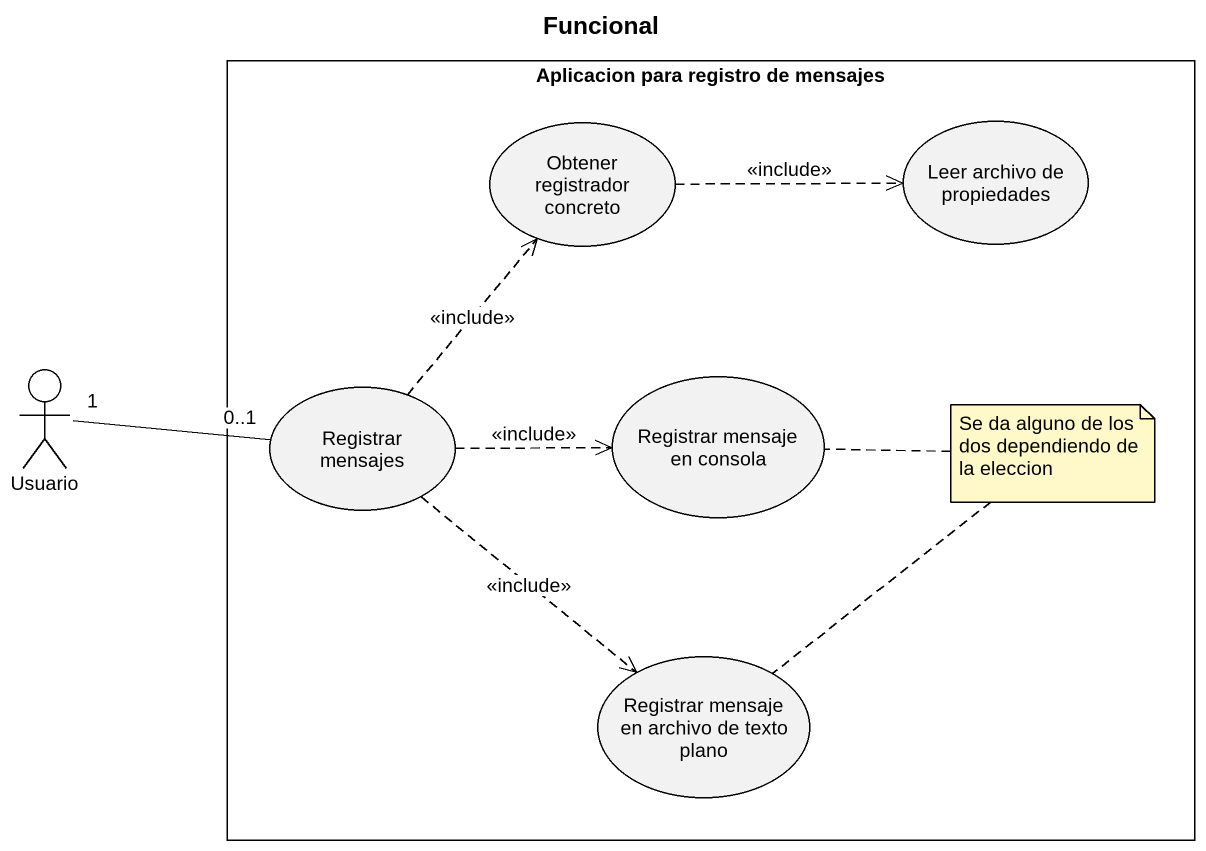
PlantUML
@startuml
title Funcional
rectangle "Aplicacion para registro de mensajes" as Aplicacion_para_registro_de {
  usecase "Obtener registrador concreto" as Obtener_registrador_concreto
  usecase "Leer archivo de propiedades" as Leer_archivo_de_propiedades
  usecase "Registrar mensajes" as Registrar_mensajes
  usecase "Registrar mensaje en consola" as Registrar_mensaje_en_consola
  usecase "Registrar mensaje en archivo de texto plano" as Registrar_mensaje_en
}
actor Usuario
Obtener_registrador_concreto .right.> Leer_archivo_de_propiedades : <<include>>
Usuario "1" -right- "0..1" Registrar_mensajes
Registrar_mensajes .up.> Obtener_registrador_concreto : <<include>>
Registrar_mensajes .right.> Registrar_mensaje_en_consola : <<include>>
Registrar_mensajes ..> Registrar_mensaje_en : <<include>>
note as N1
  Se da alguno de los dos dependiendo de la eleccion
end note
N1 .. Registrar_mensaje_en_consola
N1 .. Registrar_mensaje_en
@enduml
